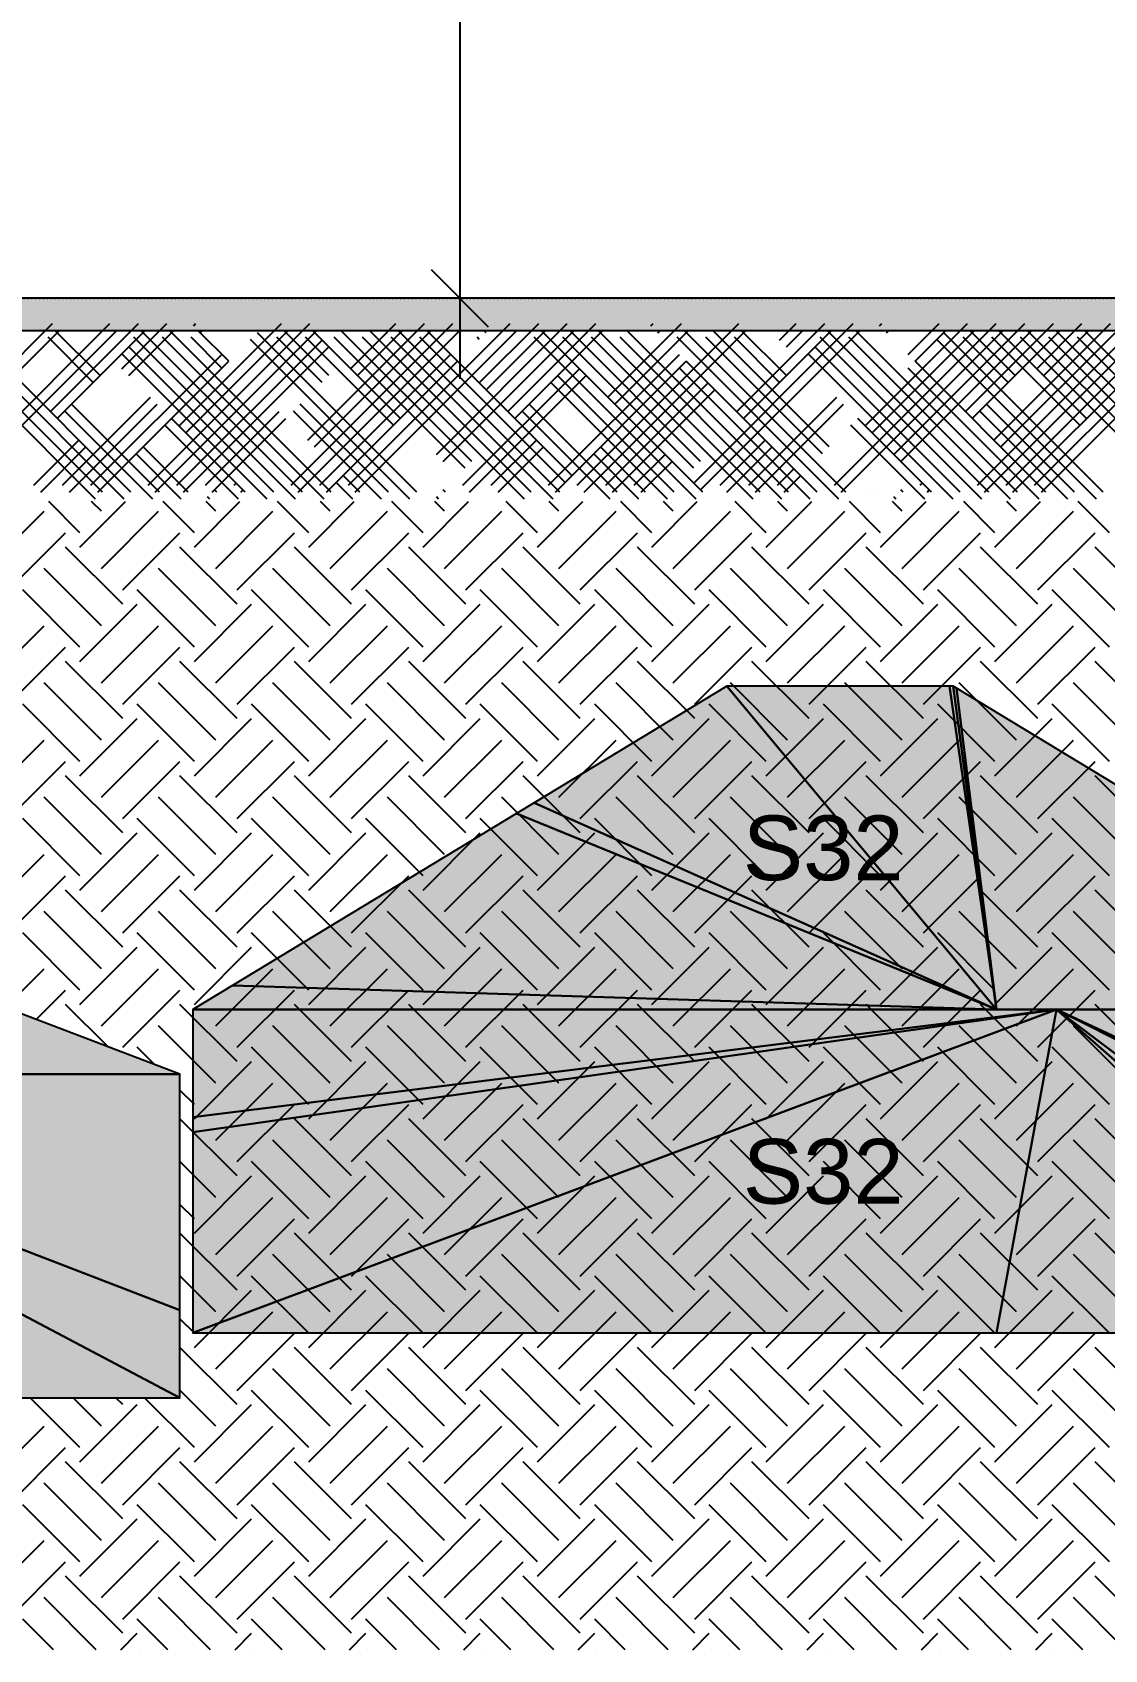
# Model space of a CAD drawing. Extents: x 37185 to 43130, y -8131 to -3926.
# Drawn here: x 38873.4 to 38983.9, y -7779.8 to -7613.1 of the extents above; entities that cross this region are included whole.
import ezdxf

# ---------------------------------------------------------------- set-up
doc = ezdxf.new("R2010")
doc.units = 0
doc.header["$MEASUREMENT"] = 0
doc.linetypes.add('ESTILO_TQS_0002', pattern=[0.4, 0.1, -0.3])
for name, color, linetype in [('36', 253, 'CONTINUOUS'), ('47', 15, 'CONTINUOUS'), ('52', 3, 'CONTINUOUS'), ('67', 7, 'CONTINUOUS'), ('74', 2, 'CONTINUOUS'), ('75', 9, 'CONTINUOUS'), ('96', 252, 'CONTINUOUS')]:
    doc.layers.add(name, color=color, linetype=linetype)
doc.styles.add('TQS_ARIAL', font='arial.ttf')

msp = doc.modelspace()

# ---------------------------------------------------------------- linework, layer by layer
at = {"layer": '36', "linetype": 'Continuous'}
for p, q in [((38858.87, -7659.8), (38875.54, -7643.13)), ((38859.58, -7660.5), (38876.24, -7643.84)), ((38879.96, -7661.21), (38863.29, -7644.54)), ((38880.66, -7660.5), (38864, -7643.84)), ((38867.94, -7656.62), (38881.43, -7643.13)), ((38868.65, -7657.33), (38882.14, -7643.84)), ((38879.73, -7649.19), (38875.08, -7644.54)), ((38875.31, -7652.2), (38884.38, -7643.13)), ((38880.43, -7648.49), (38875.78, -7643.84)), ((38876.01, -7652.91), (38885.08, -7643.84)), ((38882.67, -7647.78), (38887.32, -7643.13)), ((38883.38, -7648.49), (38888.03, -7643.84)), ((38900.58, -7661.21), (38883.91, -7644.54)), ((38901.29, -7660.5), (38884.62, -7643.84)), ((38885.39, -7659.8), (38902.05, -7643.13)), ((38886.09, -7660.5), (38902.76, -7643.84)), ((38903.53, -7661.21), (38886.86, -7644.54)), ((38904.23, -7660.5), (38887.57, -7643.84)), ((38888.56, -7653.67), (38899.11, -7643.13)), ((38889.27, -7654.38), (38899.81, -7643.84)), ((38892.98, -7647.72), (38889.81, -7644.54)), ((38890.04, -7643.36), (38890.27, -7643.13)), ((38893.69, -7647.01), (38890.51, -7643.84)), ((38890.74, -7644.07), (38890.97, -7643.84)), ((38913.07, -7660.5), (38896.64, -7644.07)), ((38903.3, -7649.19), (38898.65, -7644.54)), ((38904, -7648.49), (38899.35, -7643.84)), ((38900.12, -7659.8), (38916.78, -7643.13)), ((38900.83, -7660.5), (38917.49, -7643.84)), ((38910.66, -7653.61), (38901.59, -7644.54)), ((38901.82, -7655.15), (38913.84, -7643.13)), ((38911.37, -7652.91), (38902.3, -7643.84)), ((38902.53, -7655.85), (38914.55, -7643.84)), ((38918.03, -7658.03), (38904.54, -7644.54)), ((38918.73, -7657.33), (38905.25, -7643.84)), ((38906.01, -7659.8), (38922.68, -7643.13)), ((38906.24, -7647.78), (38910.89, -7643.13)), ((38906.72, -7660.5), (38923.38, -7643.84)), ((38906.95, -7648.49), (38911.6, -7643.84)), ((38924.15, -7661.21), (38907.48, -7644.54)), ((38924.86, -7660.5), (38908.19, -7643.84)), ((38927.1, -7661.21), (38910.43, -7644.54)), ((38927.8, -7660.5), (38911.14, -7643.84)), ((38928.34, -7659.51), (38913.38, -7644.54)), ((38929.05, -7658.8), (38914.08, -7643.84)), ((38915.08, -7656.62), (38928.57, -7643.13)), ((38915.79, -7657.33), (38929.28, -7643.84)), ((38919.5, -7644.78), (38919.27, -7644.54)), ((38919.5, -7649.25), (38925.62, -7643.13)), ((38920.21, -7644.07), (38919.98, -7643.84)), ((38920.21, -7649.96), (38926.33, -7643.84)), ((38922.45, -7652.2), (38931.52, -7643.13)), ((38923.15, -7652.91), (38932.22, -7643.84)), ((38941.83, -7661.21), (38925.16, -7644.54)), ((38942.53, -7660.5), (38925.87, -7643.84)), ((38941.6, -7658.03), (38928.11, -7644.54)), ((38942.3, -7657.33), (38928.82, -7643.84)), ((38929.58, -7659.8), (38946.25, -7643.13)), ((38930.29, -7660.5), (38946.95, -7643.84)), ((38947.72, -7661.21), (38931.05, -7644.54)), ((38948.43, -7660.5), (38931.76, -7643.84)), ((38932.76, -7650.73), (38940.35, -7643.13)), ((38933.47, -7651.43), (38941.06, -7643.84)), ((38950.67, -7661.21), (38934, -7644.54)), ((38951.37, -7660.5), (38934.71, -7643.84)), ((38937.18, -7643.36), (38937.41, -7643.13)), ((38937.88, -7644.07), (38938.12, -7643.84)), ((38956.56, -7661.21), (38939.89, -7644.54)), ((38957.27, -7660.5), (38940.6, -7643.84)), ((38941.6, -7659.57), (38958.03, -7643.13)), ((38942.3, -7660.27), (38958.74, -7643.84)), ((38954.86, -7656.56), (38942.84, -7644.54)), ((38955.56, -7655.85), (38943.55, -7643.84)), ((38950.44, -7649.19), (38945.79, -7644.54)), ((38946.02, -7652.2), (38955.09, -7643.13)), ((38951.14, -7648.49), (38946.49, -7643.84)), ((38946.72, -7652.91), (38955.79, -7643.84)), ((38950.44, -7644.83), (38952.14, -7643.13)), ((38951.14, -7645.54), (38952.85, -7643.84)), ((38971.29, -7661.21), (38954.62, -7644.54)), ((38972, -7660.5), (38955.33, -7643.84)), ((38956.1, -7659.8), (38972.76, -7643.13)), ((38956.8, -7660.5), (38973.47, -7643.84)), ((38974.24, -7661.21), (38957.57, -7644.54)), ((38974.94, -7660.5), (38958.28, -7643.84)), ((38959.27, -7653.67), (38969.82, -7643.13)), ((38959.98, -7654.38), (38970.52, -7643.84)), ((38960.75, -7643.36), (38960.98, -7643.13)), ((38961.45, -7644.07), (38961.69, -7643.84)), ((38962.22, -7656.62), (38975.71, -7643.13)), ((38962.93, -7657.33), (38976.42, -7643.84)), ((38963.69, -7646.31), (38966.87, -7643.13)), ((38964.4, -7647.01), (38967.58, -7643.84)), ((38983.78, -7660.5), (38967.35, -7644.07)), ((38974.01, -7649.19), (38969.36, -7644.54)), ((38969.59, -7652.2), (38978.66, -7643.13)), ((38974.71, -7648.49), (38970.06, -7643.84)), ((38970.29, -7652.91), (38979.36, -7643.84)), ((38970.83, -7659.8), (38987.49, -7643.13)), ((38971.54, -7660.5), (38988.2, -7643.84)), ((38981.37, -7653.61), (38972.3, -7644.54)), ((38972.53, -7655.15), (38984.55, -7643.13)), ((38982.08, -7652.91), (38973.01, -7643.84)), ((38973.24, -7655.85), (38985.26, -7643.84)), ((38988.74, -7658.03), (38975.25, -7644.54)), ((38989.44, -7657.33), (38975.96, -7643.84)), ((38976.72, -7659.8), (38993.39, -7643.13)), ((38976.95, -7647.78), (38981.6, -7643.13)), ((38977.43, -7660.5), (38994.09, -7643.84)), ((38977.66, -7648.49), (38982.31, -7643.84)), ((38994.86, -7661.21), (38978.19, -7644.54)), ((38995.57, -7660.5), (38978.9, -7643.84)), ((38997.81, -7661.21), (38981.14, -7644.54)), ((38998.51, -7660.5), (38981.85, -7643.84)), ((38879.49, -7659.8), (38892.98, -7646.31)), ((38897.63, -7661.21), (38882.67, -7646.25)), ((38898.34, -7660.5), (38883.38, -7645.54)), ((38888.33, -7659.8), (38903.3, -7644.83)), ((38889.04, -7660.5), (38904, -7645.54)), ((38912.36, -7661.21), (38895.93, -7644.78)), ((38903.06, -7659.8), (38916.55, -7646.31)), ((38926.63, -7659.8), (38940.12, -7646.31)), ((38968.34, -7661.21), (38953.38, -7646.25)), ((38969.05, -7660.5), (38954.09, -7645.54)), ((38983.08, -7661.21), (38966.64, -7644.78)), ((38973.78, -7659.8), (38987.26, -7646.31)), ((38882.9, -7661.21), (38869.41, -7647.72)), ((38883.61, -7660.5), (38870.12, -7647.01)), ((38880.2, -7660.5), (38893.69, -7647.01)), ((38903.77, -7660.5), (38917.26, -7647.01)), ((38917.8, -7659.8), (38929.81, -7647.78)), ((38927.34, -7660.5), (38940.83, -7647.01)), ((38953.61, -7661.21), (38940.12, -7647.72)), ((38954.32, -7660.5), (38940.83, -7647.01)), ((38977.18, -7661.21), (38963.69, -7647.72)), ((38977.89, -7660.5), (38964.4, -7647.01)), ((38974.48, -7660.5), (38987.97, -7647.01)), ((38918.5, -7660.5), (38930.52, -7648.49)), ((38938.88, -7661.21), (38926.87, -7649.19)), ((38939.59, -7660.5), (38927.57, -7648.49)), ((38932.53, -7659.8), (38943.07, -7649.25)), ((38876.55, -7659.8), (38885.62, -7650.73)), ((38933.23, -7660.5), (38943.78, -7649.96)), ((38947.26, -7659.8), (38956.33, -7650.73)), ((38885.85, -7661.21), (38876.78, -7652.14)), ((38877.26, -7660.5), (38886.32, -7651.43)), ((38886.56, -7660.5), (38877.49, -7651.43)), ((38895.39, -7660.5), (38887.8, -7652.91)), ((38891.28, -7659.8), (38898.88, -7652.2)), ((38891.99, -7660.5), (38899.58, -7652.91)), ((38909.42, -7661.21), (38900.35, -7652.14)), ((38910.13, -7660.5), (38901.06, -7651.43)), ((38932.99, -7661.21), (38923.92, -7652.14)), ((38933.7, -7660.5), (38924.63, -7651.43)), ((38947.97, -7660.5), (38957.04, -7651.43)), ((38966.1, -7660.5), (38958.51, -7652.91)), ((38980.13, -7661.21), (38971.06, -7652.14)), ((38980.84, -7660.5), (38971.77, -7651.43)), ((38894.69, -7661.21), (38887.09, -7653.61)), ((38965.4, -7661.21), (38957.8, -7653.61)), ((38873.6, -7659.8), (38878.25, -7655.15)), ((38874.31, -7660.5), (38878.96, -7655.85)), ((38889.5, -7660.5), (38884.85, -7655.85)), ((38920.74, -7659.8), (38925.39, -7655.15)), ((38921.45, -7660.5), (38926.1, -7655.85)), ((38936.64, -7660.5), (38931.99, -7655.85)), ((38944.31, -7659.8), (38948.96, -7655.15)), ((38945.02, -7660.5), (38949.67, -7655.85)), ((38888.79, -7661.21), (38884.14, -7656.56)), ((38935.94, -7661.21), (38931.29, -7656.56)), ((38935.47, -7659.8), (38938.65, -7656.62)), ((38936.18, -7660.5), (38939.36, -7657.33)), ((38894.23, -7659.8), (38894.46, -7659.57)), ((38906.47, -7661.21), (38904.77, -7659.51)), ((38907.18, -7660.5), (38905.48, -7658.8)), ((38950.21, -7659.8), (38951.91, -7658.09)), ((38950.91, -7660.5), (38952.62, -7658.8)), ((38964.94, -7659.8), (38965.17, -7659.57)), ((38874.77, -7660.5), (38874.77, -7660.5)), ((38874.77, -7660.5), (38874.77, -7660.5)), ((38877.72, -7660.5), (38877.72, -7660.5)), ((38877.72, -7660.5), (38877.72, -7660.5)), ((38883.15, -7660.5), (38883.15, -7660.5)), ((38883.15, -7660.5), (38883.15, -7660.5)), ((38891.74, -7661.21), (38891.51, -7660.98)), ((38892.45, -7660.5), (38892.22, -7660.27)), ((38894.93, -7660.5), (38895.16, -7660.27)), ((38897.88, -7660.5), (38897.88, -7660.5)), ((38897.88, -7660.5), (38897.88, -7660.5)), ((38909.66, -7660.5), (38909.66, -7660.5)), ((38909.66, -7660.5), (38909.66, -7660.5)), ((38912.61, -7660.5), (38912.61, -7660.5)), ((38912.61, -7660.5), (38912.61, -7660.5)), ((38915.31, -7661.21), (38915.08, -7660.98)), ((38915.56, -7660.5), (38915.56, -7660.5)), ((38915.56, -7660.5), (38915.56, -7660.5)), ((38916.02, -7660.5), (38915.79, -7660.27)), ((38918.96, -7660.5), (38918.96, -7660.5)), ((38918.96, -7660.5), (38918.96, -7660.5)), ((38921.91, -7660.5), (38921.91, -7660.5)), ((38921.91, -7660.5), (38921.91, -7660.5)), ((38924.4, -7660.5), (38924.4, -7660.5)), ((38924.4, -7660.5), (38924.4, -7660.5)), ((38930.75, -7660.5), (38930.75, -7660.5)), ((38930.75, -7660.5), (38930.75, -7660.5)), ((38939.13, -7660.5), (38939.13, -7660.5)), ((38939.13, -7660.5), (38939.13, -7660.5)), ((38942.07, -7660.5), (38942.07, -7660.5)), ((38942.07, -7660.5), (38942.07, -7660.5)), ((38945.48, -7660.5), (38945.48, -7660.5)), ((38945.48, -7660.5), (38945.48, -7660.5)), ((38953.86, -7660.5), (38953.86, -7660.5)), ((38953.86, -7660.5), (38953.86, -7660.5)), ((38959.75, -7660.5), (38959.75, -7660.5)), ((38959.75, -7660.5), (38959.75, -7660.5)), ((38960.21, -7660.5), (38960.21, -7660.5)), ((38960.21, -7660.5), (38960.21, -7660.5)), ((38962.45, -7661.21), (38962.22, -7660.98)), ((38962.7, -7660.5), (38962.7, -7660.5)), ((38962.7, -7660.5), (38962.7, -7660.5)), ((38963.16, -7660.5), (38962.93, -7660.27)), ((38965.64, -7660.5), (38965.87, -7660.27)), ((38968.59, -7660.5), (38968.59, -7660.5)), ((38968.59, -7660.5), (38968.59, -7660.5)), ((38980.38, -7660.5), (38980.38, -7660.5)), ((38980.38, -7660.5), (38980.38, -7660.5)), ((38983.32, -7660.5), (38983.32, -7660.5)), ((38983.32, -7660.5), (38983.32, -7660.5))]:
    msp.add_line(p, q, dxfattribs=at)
at = {"layer": '47', "linetype": 'Continuous'}
for p, q in [((38868.78, -7668.37), (38874.67, -7662.48)), ((38878.35, -7664.69), (38875.14, -7661.48)), ((38878.35, -7666.17), (38883.03, -7661.48)), ((38880.56, -7662.48), (38879.56, -7661.48)), ((38880.56, -7668.37), (38886.46, -7662.48)), ((38890.14, -7664.69), (38886.93, -7661.48)), ((38890.14, -7666.17), (38894.82, -7661.48)), ((38892.35, -7662.48), (38891.35, -7661.48)), ((38892.35, -7668.37), (38898.24, -7662.48)), ((38901.92, -7664.69), (38898.71, -7661.48)), ((38901.92, -7666.17), (38906.6, -7661.48)), ((38904.13, -7662.48), (38903.13, -7661.48)), ((38904.13, -7668.37), (38910.03, -7662.48)), ((38913.71, -7664.69), (38910.5, -7661.48)), ((38913.71, -7666.17), (38918.39, -7661.48)), ((38915.92, -7662.48), (38914.92, -7661.48)), ((38915.92, -7668.37), (38921.81, -7662.48)), ((38925.49, -7664.69), (38922.28, -7661.48)), ((38925.49, -7666.17), (38930.18, -7661.48)), ((38927.7, -7662.48), (38926.7, -7661.48)), ((38927.7, -7668.37), (38933.6, -7662.48)), ((38937.28, -7664.69), (38934.07, -7661.48)), ((38937.28, -7666.17), (38941.96, -7661.48)), ((38939.49, -7662.48), (38938.49, -7661.48)), ((38939.49, -7668.37), (38945.38, -7662.48)), ((38949.06, -7664.69), (38945.85, -7661.48)), ((38949.06, -7666.17), (38953.75, -7661.48)), ((38951.27, -7662.48), (38950.27, -7661.48)), ((38951.27, -7668.37), (38957.17, -7662.48)), ((38960.85, -7664.69), (38957.64, -7661.48)), ((38960.85, -7666.17), (38965.53, -7661.48)), ((38963.06, -7662.48), (38962.06, -7661.48)), ((38963.06, -7668.37), (38968.95, -7662.48)), ((38972.63, -7664.69), (38969.42, -7661.48)), ((38972.63, -7666.17), (38977.32, -7661.48)), ((38974.84, -7662.48), (38973.84, -7661.48)), ((38974.84, -7668.37), (38980.74, -7662.48)), ((38984.42, -7664.69), (38981.21, -7661.48)), ((38870.99, -7670.58), (38876.88, -7664.69)), ((38882.77, -7670.58), (38888.66, -7664.69)), ((38894.56, -7670.58), (38900.45, -7664.69)), ((38906.34, -7670.58), (38912.23, -7664.69)), ((38918.13, -7670.58), (38924.02, -7664.69)), ((38929.91, -7670.58), (38935.81, -7664.69)), ((38941.7, -7670.58), (38947.59, -7664.69)), ((38953.48, -7670.58), (38959.38, -7664.69)), ((38965.27, -7670.58), (38971.16, -7664.69)), ((38977.05, -7670.58), (38982.95, -7664.69)), ((38882.77, -7672.06), (38876.88, -7666.17)), ((38894.56, -7672.06), (38888.66, -7666.17)), ((38906.34, -7672.06), (38900.45, -7666.17)), ((38918.13, -7672.06), (38912.23, -7666.17)), ((38929.91, -7672.06), (38924.02, -7666.17)), ((38941.7, -7672.06), (38935.81, -7666.17)), ((38953.48, -7672.06), (38947.59, -7666.17)), ((38965.27, -7672.06), (38959.38, -7666.17)), ((38977.05, -7672.06), (38971.16, -7666.17)), ((38988.84, -7672.06), (38982.95, -7666.17)), ((38880.56, -7674.27), (38874.67, -7668.37)), ((38892.35, -7674.27), (38886.46, -7668.37)), ((38904.13, -7674.27), (38898.24, -7668.37)), ((38915.92, -7674.27), (38910.03, -7668.37)), ((38927.7, -7674.27), (38921.81, -7668.37)), ((38939.49, -7674.27), (38933.6, -7668.37)), ((38951.27, -7674.27), (38945.38, -7668.37)), ((38963.06, -7674.27), (38957.17, -7668.37)), ((38974.84, -7674.27), (38968.95, -7668.37)), ((38986.63, -7674.27), (38980.74, -7668.37)), ((38878.35, -7676.48), (38872.46, -7670.58)), ((38890.14, -7676.48), (38884.25, -7670.58)), ((38901.92, -7676.48), (38896.03, -7670.58)), ((38913.71, -7676.48), (38907.82, -7670.58)), ((38925.49, -7676.48), (38919.6, -7670.58)), ((38937.28, -7676.48), (38931.39, -7670.58)), ((38949.06, -7676.48), (38943.17, -7670.58)), ((38960.85, -7676.48), (38954.96, -7670.58)), ((38972.63, -7676.48), (38966.74, -7670.58)), ((38984.42, -7676.48), (38978.53, -7670.58)), ((38878.35, -7677.95), (38884.25, -7672.06)), ((38890.14, -7677.95), (38896.03, -7672.06)), ((38901.92, -7677.95), (38907.82, -7672.06)), ((38913.71, -7677.95), (38919.6, -7672.06)), ((38925.49, -7677.95), (38931.39, -7672.06)), ((38937.28, -7677.95), (38943.17, -7672.06)), ((38949.06, -7677.95), (38954.96, -7672.06)), ((38960.85, -7677.95), (38966.74, -7672.06)), ((38972.63, -7677.95), (38978.53, -7672.06)), ((38868.78, -7680.16), (38874.67, -7674.27)), ((38880.56, -7680.16), (38886.46, -7674.27)), ((38892.35, -7680.16), (38898.24, -7674.27)), ((38904.13, -7680.16), (38910.03, -7674.27)), ((38915.92, -7680.16), (38921.81, -7674.27)), ((38927.7, -7680.16), (38933.6, -7674.27)), ((38939.49, -7680.16), (38945.38, -7674.27)), ((38951.27, -7680.16), (38957.17, -7674.27)), ((38963.06, -7680.16), (38968.95, -7674.27)), ((38974.84, -7680.16), (38980.74, -7674.27)), ((38870.99, -7682.37), (38876.88, -7676.48)), ((38882.77, -7683.84), (38876.88, -7677.95)), ((38882.77, -7682.37), (38888.66, -7676.48)), ((38894.56, -7683.84), (38888.66, -7677.95)), ((38894.56, -7682.37), (38900.45, -7676.48)), ((38906.34, -7683.84), (38900.45, -7677.95)), ((38906.34, -7682.37), (38912.23, -7676.48)), ((38918.13, -7683.84), (38912.23, -7677.95)), ((38918.13, -7682.37), (38924.02, -7676.48)), ((38929.91, -7683.84), (38924.02, -7677.95)), ((38929.91, -7682.37), (38935.81, -7676.48)), ((38941.7, -7683.84), (38935.81, -7677.95)), ((38941.7, -7682.37), (38947.59, -7676.48)), ((38953.48, -7683.84), (38947.59, -7677.95)), ((38953.48, -7682.37), (38959.38, -7676.48)), ((38965.27, -7683.84), (38959.38, -7677.95)), ((38965.27, -7682.37), (38971.16, -7676.48)), ((38977.05, -7683.84), (38971.16, -7677.95)), ((38977.05, -7682.37), (38982.95, -7676.48)), ((38988.84, -7683.84), (38982.95, -7677.95)), ((38880.56, -7686.05), (38874.67, -7680.16)), ((38892.35, -7686.05), (38886.46, -7680.16)), ((38904.13, -7686.05), (38898.24, -7680.16)), ((38915.92, -7686.05), (38910.03, -7680.16)), ((38927.7, -7686.05), (38921.81, -7680.16)), ((38939.49, -7686.05), (38933.6, -7680.16)), ((38951.27, -7686.05), (38945.38, -7680.16)), ((38963.06, -7686.05), (38957.17, -7680.16)), ((38974.84, -7686.05), (38968.95, -7680.16)), ((38986.63, -7686.05), (38980.74, -7680.16)), ((38878.35, -7688.26), (38872.46, -7682.37)), ((38890.14, -7688.26), (38884.25, -7682.37)), ((38901.92, -7688.26), (38896.03, -7682.37)), ((38913.71, -7688.26), (38907.82, -7682.37)), ((38925.49, -7688.26), (38919.6, -7682.37)), ((38937.28, -7688.26), (38931.39, -7682.37)), ((38949.06, -7688.26), (38943.17, -7682.37)), ((38960.85, -7688.26), (38954.96, -7682.37)), ((38972.63, -7688.26), (38966.74, -7682.37)), ((38984.42, -7688.26), (38978.53, -7682.37)), ((38878.35, -7689.74), (38884.25, -7683.84)), ((38890.14, -7689.74), (38896.03, -7683.84)), ((38901.92, -7689.74), (38907.82, -7683.84)), ((38913.71, -7689.74), (38919.6, -7683.84)), ((38925.49, -7689.74), (38931.39, -7683.84)), ((38937.28, -7689.74), (38943.17, -7683.84)), ((38949.06, -7689.74), (38954.96, -7683.84)), ((38960.85, -7689.74), (38966.74, -7683.84)), ((38972.63, -7689.74), (38978.53, -7683.84)), ((38868.78, -7691.94), (38874.67, -7686.05)), ((38880.56, -7691.94), (38886.46, -7686.05)), ((38892.35, -7691.94), (38898.24, -7686.05)), ((38904.13, -7691.94), (38910.03, -7686.05)), ((38915.92, -7691.94), (38921.81, -7686.05)), ((38927.7, -7691.94), (38933.6, -7686.05)), ((38939.49, -7691.94), (38945.38, -7686.05)), ((38951.27, -7691.94), (38957.17, -7686.05)), ((38963.06, -7691.94), (38968.95, -7686.05)), ((38974.84, -7691.94), (38980.74, -7686.05)), ((38870.99, -7694.15), (38876.88, -7688.26)), ((38882.77, -7694.15), (38888.66, -7688.26)), ((38894.56, -7694.15), (38900.45, -7688.26)), ((38906.34, -7694.15), (38912.23, -7688.26)), ((38918.13, -7694.15), (38924.02, -7688.26)), ((38929.91, -7694.15), (38935.81, -7688.26)), ((38941.7, -7694.15), (38947.59, -7688.26)), ((38953.48, -7694.15), (38959.38, -7688.26)), ((38965.27, -7694.15), (38971.16, -7688.26)), ((38977.05, -7694.15), (38982.95, -7688.26)), ((38882.77, -7695.63), (38876.88, -7689.74)), ((38894.56, -7695.63), (38888.66, -7689.74)), ((38906.34, -7695.63), (38900.45, -7689.74)), ((38918.13, -7695.63), (38912.23, -7689.74)), ((38929.91, -7695.63), (38924.02, -7689.74)), ((38941.7, -7695.63), (38935.81, -7689.74)), ((38953.48, -7695.63), (38947.59, -7689.74)), ((38965.27, -7695.63), (38959.38, -7689.74)), ((38977.05, -7695.63), (38971.16, -7689.74)), ((38988.84, -7695.63), (38982.95, -7689.74)), ((38880.56, -7697.84), (38874.67, -7691.94)), ((38892.35, -7697.84), (38886.46, -7691.94)), ((38904.13, -7697.84), (38898.24, -7691.94)), ((38915.92, -7697.84), (38910.03, -7691.94)), ((38927.7, -7697.84), (38921.81, -7691.94)), ((38939.49, -7697.84), (38933.6, -7691.94)), ((38951.27, -7697.84), (38945.38, -7691.94)), ((38963.06, -7697.84), (38957.17, -7691.94)), ((38974.84, -7697.84), (38968.95, -7691.94)), ((38986.63, -7697.84), (38980.74, -7691.94)), ((38878.35, -7700.05), (38872.46, -7694.15)), ((38890.14, -7700.05), (38884.25, -7694.15)), ((38901.92, -7700.05), (38896.03, -7694.15)), ((38913.71, -7700.05), (38907.82, -7694.15)), ((38925.49, -7700.05), (38919.6, -7694.15)), ((38937.28, -7700.05), (38931.39, -7694.15)), ((38949.06, -7700.05), (38943.17, -7694.15)), ((38960.85, -7700.05), (38954.96, -7694.15)), ((38972.63, -7700.05), (38966.74, -7694.15)), ((38984.42, -7700.05), (38978.53, -7694.15)), ((38878.35, -7701.52), (38884.25, -7695.63)), ((38890.14, -7701.52), (38896.03, -7695.63)), ((38901.92, -7701.52), (38907.82, -7695.63)), ((38913.71, -7701.52), (38919.6, -7695.63)), ((38925.49, -7701.52), (38931.39, -7695.63)), ((38937.28, -7701.52), (38943.17, -7695.63)), ((38949.06, -7701.52), (38954.96, -7695.63)), ((38960.85, -7701.52), (38966.74, -7695.63)), ((38972.63, -7701.52), (38978.53, -7695.63)), ((38868.78, -7703.73), (38874.67, -7697.84)), ((38880.56, -7703.73), (38886.46, -7697.84)), ((38892.35, -7703.73), (38898.24, -7697.84)), ((38904.13, -7703.73), (38910.03, -7697.84)), ((38915.92, -7703.73), (38921.81, -7697.84)), ((38927.7, -7703.73), (38933.6, -7697.84)), ((38939.49, -7703.73), (38945.38, -7697.84)), ((38951.27, -7703.73), (38957.17, -7697.84)), ((38963.06, -7703.73), (38968.95, -7697.84)), ((38974.84, -7703.73), (38980.74, -7697.84)), ((38870.99, -7705.94), (38876.88, -7700.05)), ((38882.77, -7705.94), (38888.66, -7700.05)), ((38894.56, -7705.94), (38900.45, -7700.05)), ((38906.34, -7705.94), (38912.23, -7700.05)), ((38918.13, -7705.94), (38924.02, -7700.05)), ((38929.91, -7705.94), (38935.81, -7700.05)), ((38941.7, -7705.94), (38947.59, -7700.05)), ((38953.48, -7705.94), (38959.38, -7700.05)), ((38965.27, -7705.94), (38971.16, -7700.05)), ((38977.05, -7705.94), (38982.95, -7700.05)), ((38882.77, -7707.41), (38876.88, -7701.52)), ((38894.56, -7707.41), (38888.66, -7701.52)), ((38906.34, -7707.41), (38900.45, -7701.52)), ((38918.13, -7707.41), (38912.23, -7701.52)), ((38929.91, -7707.41), (38924.02, -7701.52)), ((38941.7, -7707.41), (38935.81, -7701.52)), ((38953.48, -7707.41), (38947.59, -7701.52)), ((38965.27, -7707.41), (38959.38, -7701.52)), ((38977.05, -7707.41), (38971.16, -7701.52)), ((38988.84, -7707.41), (38982.95, -7701.52)), ((38880.56, -7709.62), (38874.67, -7703.73)), ((38892.35, -7709.62), (38886.46, -7703.73)), ((38904.13, -7709.62), (38898.24, -7703.73)), ((38915.92, -7709.62), (38910.03, -7703.73)), ((38927.7, -7709.62), (38921.81, -7703.73)), ((38939.49, -7709.62), (38933.6, -7703.73)), ((38951.27, -7709.62), (38945.38, -7703.73)), ((38963.06, -7709.62), (38957.17, -7703.73)), ((38974.84, -7709.62), (38968.95, -7703.73)), ((38986.63, -7709.62), (38980.74, -7703.73)), ((38878.35, -7711.83), (38872.46, -7705.94)), ((38890.14, -7711.83), (38884.25, -7705.94)), ((38901.92, -7711.83), (38896.03, -7705.94)), ((38913.71, -7711.83), (38907.82, -7705.94)), ((38925.49, -7711.83), (38919.6, -7705.94)), ((38937.28, -7711.83), (38931.39, -7705.94)), ((38949.06, -7711.83), (38943.17, -7705.94)), ((38960.85, -7711.83), (38954.96, -7705.94)), ((38972.63, -7711.83), (38966.74, -7705.94)), ((38984.42, -7711.83), (38978.53, -7705.94)), ((38878.35, -7713.31), (38884.25, -7707.41)), ((38890.14, -7713.31), (38896.03, -7707.41)), ((38901.92, -7713.31), (38907.82, -7707.41)), ((38913.71, -7713.31), (38919.6, -7707.41)), ((38925.49, -7713.31), (38931.39, -7707.41)), ((38937.28, -7713.31), (38943.17, -7707.41)), ((38949.06, -7713.31), (38954.96, -7707.41)), ((38960.85, -7713.31), (38966.74, -7707.41)), ((38972.63, -7713.31), (38978.53, -7707.41)), ((38870.65, -7713.64), (38874.67, -7709.62)), ((38880.56, -7715.52), (38886.46, -7709.62)), ((38892.35, -7715.52), (38898.24, -7709.62)), ((38904.13, -7715.52), (38910.03, -7709.62)), ((38915.92, -7715.52), (38921.81, -7709.62)), ((38927.7, -7715.52), (38933.6, -7709.62)), ((38939.49, -7715.52), (38945.38, -7709.62)), ((38951.27, -7715.52), (38957.17, -7709.62)), ((38963.06, -7715.52), (38968.95, -7709.62)), ((38974.84, -7715.52), (38980.74, -7709.62)), ((38873.85, -7714.86), (38876.88, -7711.83)), ((38882.77, -7717.72), (38888.66, -7711.83)), ((38894.56, -7717.72), (38900.45, -7711.83)), ((38906.34, -7717.72), (38912.23, -7711.83)), ((38918.13, -7717.72), (38924.02, -7711.83)), ((38929.91, -7717.72), (38935.81, -7711.83)), ((38941.7, -7717.72), (38947.59, -7711.83)), ((38953.48, -7717.72), (38959.38, -7711.83)), ((38965.27, -7717.72), (38971.16, -7711.83)), ((38977.05, -7717.72), (38982.95, -7711.83)), ((38881.26, -7717.69), (38876.88, -7713.31)), ((38894.56, -7719.2), (38888.66, -7713.31)), ((38906.34, -7719.2), (38900.45, -7713.31)), ((38918.13, -7719.2), (38912.23, -7713.31)), ((38929.91, -7719.2), (38924.02, -7713.31)), ((38941.7, -7719.2), (38935.81, -7713.31)), ((38953.48, -7719.2), (38947.59, -7713.31)), ((38965.27, -7719.2), (38959.38, -7713.31)), ((38977.05, -7719.2), (38971.16, -7713.31)), ((38988.84, -7719.2), (38982.95, -7713.31)), ((38874.12, -7714.97), (38874.12, -7714.97)), ((38875.98, -7715.68), (38875.98, -7715.68)), ((38892.35, -7721.41), (38886.46, -7715.52)), ((38904.13, -7721.41), (38898.24, -7715.52)), ((38915.92, -7721.41), (38910.03, -7715.52)), ((38927.7, -7721.41), (38921.81, -7715.52)), ((38939.49, -7721.41), (38933.6, -7715.52)), ((38951.27, -7721.41), (38945.38, -7715.52)), ((38963.06, -7721.41), (38957.17, -7715.52)), ((38974.84, -7721.41), (38968.95, -7715.52)), ((38986.63, -7721.41), (38980.74, -7715.52)), ((38879.18, -7716.9), (38879.18, -7716.9)), ((38886.02, -7719.5), (38884.25, -7717.72)), ((38901.92, -7723.62), (38896.03, -7717.72)), ((38913.71, -7723.62), (38907.82, -7717.72)), ((38925.49, -7723.62), (38919.6, -7717.72)), ((38937.28, -7723.62), (38931.39, -7717.72)), ((38949.06, -7723.62), (38943.17, -7717.72)), ((38960.85, -7723.62), (38954.96, -7717.72)), ((38972.63, -7723.62), (38966.74, -7717.72)), ((38984.42, -7723.62), (38978.53, -7717.72)), ((38882.38, -7718.12), (38882.38, -7718.12)), ((38884.52, -7718.93), (38884.52, -7718.93)), ((38890.14, -7725.09), (38896.03, -7719.2)), ((38901.92, -7725.09), (38907.82, -7719.2)), ((38913.71, -7725.09), (38919.6, -7719.2)), ((38925.49, -7725.09), (38931.39, -7719.2)), ((38937.28, -7725.09), (38943.17, -7719.2)), ((38949.06, -7725.09), (38954.96, -7719.2)), ((38960.85, -7725.09), (38966.74, -7719.2)), ((38972.63, -7725.09), (38978.53, -7719.2)), ((38887.72, -7720.15), (38887.72, -7720.15)), ((38890.14, -7723.62), (38888.65, -7722.13)), ((38892.35, -7727.3), (38898.24, -7721.41)), ((38904.13, -7727.3), (38910.03, -7721.41)), ((38915.92, -7727.3), (38921.81, -7721.41)), ((38927.7, -7727.3), (38933.6, -7721.41)), ((38939.49, -7727.3), (38945.38, -7721.41)), ((38951.27, -7727.3), (38957.17, -7721.41)), ((38963.06, -7727.3), (38968.95, -7721.41)), ((38974.84, -7727.3), (38980.74, -7721.41)), ((38888.65, -7723.63), (38888.66, -7723.62)), ((38894.56, -7729.51), (38900.45, -7723.62)), ((38906.34, -7729.51), (38912.23, -7723.62)), ((38918.13, -7729.51), (38924.02, -7723.62)), ((38929.91, -7729.51), (38935.81, -7723.62)), ((38941.7, -7729.51), (38947.59, -7723.62)), ((38953.48, -7729.51), (38959.38, -7723.62)), ((38965.27, -7729.51), (38971.16, -7723.62)), ((38977.05, -7729.51), (38982.95, -7723.62)), ((38894.56, -7730.98), (38888.66, -7725.09)), ((38906.34, -7730.98), (38900.45, -7725.09)), ((38918.13, -7730.98), (38912.23, -7725.09)), ((38929.91, -7730.98), (38924.02, -7725.09)), ((38941.7, -7730.98), (38935.81, -7725.09)), ((38953.48, -7730.98), (38947.59, -7725.09)), ((38965.27, -7730.98), (38959.38, -7725.09)), ((38977.05, -7730.98), (38971.16, -7725.09)), ((38988.84, -7730.98), (38982.95, -7725.09)), ((38888.65, -7726.58), (38888.65, -7726.58)), ((38904.13, -7733.19), (38898.24, -7727.3)), ((38915.92, -7733.19), (38910.03, -7727.3)), ((38927.7, -7733.19), (38921.81, -7727.3)), ((38939.49, -7733.19), (38933.6, -7727.3)), ((38951.27, -7733.19), (38945.38, -7727.3)), ((38963.06, -7733.19), (38957.17, -7727.3)), ((38974.84, -7733.19), (38968.95, -7727.3)), ((38986.63, -7733.19), (38980.74, -7727.3)), ((38892.35, -7733.19), (38888.65, -7729.5)), ((38901.92, -7735.4), (38896.03, -7729.51)), ((38913.71, -7735.4), (38907.82, -7729.51)), ((38925.49, -7735.4), (38919.6, -7729.51)), ((38937.28, -7735.4), (38931.39, -7729.51)), ((38949.06, -7735.4), (38943.17, -7729.51)), ((38960.85, -7735.4), (38954.96, -7729.51)), ((38972.63, -7735.4), (38966.74, -7729.51)), ((38984.42, -7735.4), (38978.53, -7729.51)), ((38888.65, -7731), (38888.65, -7731)), ((38890.14, -7736.88), (38896.03, -7730.98)), ((38901.92, -7736.88), (38907.82, -7730.98)), ((38913.71, -7736.88), (38919.6, -7730.98)), ((38925.49, -7736.88), (38931.39, -7730.98)), ((38937.28, -7736.88), (38943.17, -7730.98)), ((38949.06, -7736.88), (38954.96, -7730.98)), ((38960.85, -7736.88), (38966.74, -7730.98)), ((38972.63, -7736.88), (38978.53, -7730.98)), ((38890.14, -7735.4), (38888.65, -7733.92)), ((38892.35, -7739.09), (38898.24, -7733.19)), ((38904.13, -7739.09), (38910.03, -7733.19)), ((38915.92, -7739.09), (38921.81, -7733.19)), ((38927.7, -7739.09), (38933.6, -7733.19)), ((38939.49, -7739.09), (38945.38, -7733.19)), ((38951.27, -7739.09), (38957.17, -7733.19)), ((38963.06, -7739.09), (38968.95, -7733.19)), ((38974.84, -7739.09), (38980.74, -7733.19)), ((38888.65, -7735.42), (38888.66, -7735.4)), ((38894.56, -7741.3), (38900.45, -7735.4)), ((38906.34, -7741.3), (38912.23, -7735.4)), ((38918.13, -7741.3), (38924.02, -7735.4)), ((38929.91, -7741.3), (38935.81, -7735.4)), ((38941.7, -7741.3), (38947.59, -7735.4)), ((38953.48, -7741.3), (38959.38, -7735.4)), ((38965.27, -7741.3), (38971.16, -7735.4)), ((38977.05, -7741.3), (38982.95, -7735.4)), ((38894.56, -7742.77), (38888.66, -7736.88)), ((38906.34, -7742.77), (38900.45, -7736.88)), ((38918.13, -7742.77), (38912.23, -7736.88)), ((38929.91, -7742.77), (38924.02, -7736.88)), ((38941.7, -7742.77), (38935.81, -7736.88)), ((38953.48, -7742.77), (38947.59, -7736.88)), ((38965.27, -7742.77), (38959.38, -7736.88)), ((38977.05, -7742.77), (38971.16, -7736.88)), ((38988.84, -7742.77), (38982.95, -7736.88)), ((38888.65, -7738.36), (38888.65, -7738.36)), ((38904.13, -7744.98), (38898.24, -7739.09)), ((38915.92, -7744.98), (38910.03, -7739.09)), ((38927.7, -7744.98), (38921.81, -7739.09)), ((38939.49, -7744.98), (38933.6, -7739.09)), ((38951.27, -7744.98), (38945.38, -7739.09)), ((38963.06, -7744.98), (38957.17, -7739.09)), ((38974.84, -7744.98), (38968.95, -7739.09)), ((38986.63, -7744.98), (38980.74, -7739.09)), ((38892.35, -7744.98), (38888.65, -7741.28)), ((38901.92, -7747.19), (38896.03, -7741.3)), ((38913.71, -7747.19), (38907.82, -7741.3)), ((38925.49, -7747.19), (38919.6, -7741.3)), ((38937.28, -7747.19), (38931.39, -7741.3)), ((38949.06, -7747.19), (38943.17, -7741.3)), ((38960.85, -7747.19), (38954.96, -7741.3)), ((38972.63, -7747.19), (38966.74, -7741.3)), ((38984.42, -7747.19), (38978.53, -7741.3)), ((38888.65, -7742.78), (38888.65, -7742.78)), ((38890.14, -7748.66), (38896.03, -7742.77)), ((38901.92, -7748.66), (38907.82, -7742.77)), ((38913.71, -7748.66), (38919.6, -7742.77)), ((38925.49, -7748.66), (38931.39, -7742.77)), ((38937.28, -7748.66), (38943.17, -7742.77)), ((38949.06, -7748.66), (38954.96, -7742.77)), ((38960.85, -7748.66), (38966.74, -7742.77)), ((38972.63, -7748.66), (38978.53, -7742.77)), ((38890.14, -7747.19), (38888.65, -7745.7)), ((38892.35, -7750.87), (38898.24, -7744.98)), ((38904.13, -7750.87), (38910.03, -7744.98)), ((38915.92, -7750.87), (38921.81, -7744.98)), ((38927.7, -7750.87), (38933.6, -7744.98)), ((38939.49, -7750.87), (38945.38, -7744.98)), ((38951.27, -7750.87), (38957.17, -7744.98)), ((38963.06, -7750.87), (38968.95, -7744.98)), ((38974.84, -7750.87), (38980.74, -7744.98)), ((38888.65, -7747.2), (38888.66, -7747.19)), ((38894.56, -7753.08), (38900.45, -7747.19)), ((38906.34, -7753.08), (38912.23, -7747.19)), ((38918.13, -7753.08), (38924.02, -7747.19)), ((38929.91, -7753.08), (38935.81, -7747.19)), ((38941.7, -7753.08), (38947.59, -7747.19)), ((38953.48, -7753.08), (38959.38, -7747.19)), ((38965.27, -7753.08), (38971.16, -7747.19)), ((38977.05, -7753.08), (38982.95, -7747.19)), ((38894.56, -7754.55), (38888.66, -7748.66)), ((38906.34, -7754.55), (38900.45, -7748.66)), ((38918.13, -7754.55), (38912.23, -7748.66)), ((38929.91, -7754.55), (38924.02, -7748.66)), ((38941.7, -7754.55), (38935.81, -7748.66)), ((38953.48, -7754.55), (38947.59, -7748.66)), ((38965.27, -7754.55), (38959.38, -7748.66)), ((38977.05, -7754.55), (38971.16, -7748.66)), ((38988.84, -7754.55), (38982.95, -7748.66)), ((38888.65, -7750.15), (38888.65, -7750.15)), ((38904.13, -7756.76), (38898.24, -7750.87)), ((38915.92, -7756.76), (38910.03, -7750.87)), ((38927.7, -7756.76), (38921.81, -7750.87)), ((38939.49, -7756.76), (38933.6, -7750.87)), ((38951.27, -7756.76), (38945.38, -7750.87)), ((38963.06, -7756.76), (38957.17, -7750.87)), ((38974.84, -7756.76), (38968.95, -7750.87)), ((38986.63, -7756.76), (38980.74, -7750.87)), ((38878.35, -7758.97), (38873.22, -7753.84)), ((38880.56, -7756.76), (38877.64, -7753.84)), ((38878.35, -7760.45), (38884.25, -7754.55)), ((38882.77, -7754.55), (38882.06, -7753.84)), ((38890.14, -7758.97), (38885, -7753.84)), ((38892.35, -7756.76), (38888.65, -7753.07)), ((38890.14, -7760.45), (38896.03, -7754.55)), ((38901.92, -7758.97), (38896.03, -7753.08)), ((38901.92, -7760.45), (38907.82, -7754.55)), ((38913.71, -7758.97), (38907.82, -7753.08)), ((38913.71, -7760.45), (38919.6, -7754.55)), ((38925.49, -7758.97), (38919.6, -7753.08)), ((38925.49, -7760.45), (38931.39, -7754.55)), ((38937.28, -7758.97), (38931.39, -7753.08)), ((38937.28, -7760.45), (38943.17, -7754.55)), ((38949.06, -7758.97), (38943.17, -7753.08)), ((38949.06, -7760.45), (38954.96, -7754.55)), ((38960.85, -7758.97), (38954.96, -7753.08)), ((38960.85, -7760.45), (38966.74, -7754.55)), ((38972.63, -7758.97), (38966.74, -7753.08)), ((38972.63, -7760.45), (38978.53, -7754.55)), ((38984.42, -7758.97), (38978.53, -7753.08)), ((38868.78, -7762.66), (38874.67, -7756.76)), ((38880.56, -7762.66), (38886.46, -7756.76)), ((38892.35, -7762.66), (38898.24, -7756.76)), ((38904.13, -7762.66), (38910.03, -7756.76)), ((38915.92, -7762.66), (38921.81, -7756.76)), ((38927.7, -7762.66), (38933.6, -7756.76)), ((38939.49, -7762.66), (38945.38, -7756.76)), ((38951.27, -7762.66), (38957.17, -7756.76)), ((38963.06, -7762.66), (38968.95, -7756.76)), ((38974.84, -7762.66), (38980.74, -7756.76)), ((38870.99, -7764.87), (38876.88, -7758.97)), ((38882.77, -7764.87), (38888.66, -7758.97)), ((38894.56, -7764.87), (38900.45, -7758.97)), ((38906.34, -7764.87), (38912.23, -7758.97)), ((38918.13, -7764.87), (38924.02, -7758.97)), ((38929.91, -7764.87), (38935.81, -7758.97)), ((38941.7, -7764.87), (38947.59, -7758.97)), ((38953.48, -7764.87), (38959.38, -7758.97)), ((38965.27, -7764.87), (38971.16, -7758.97)), ((38977.05, -7764.87), (38982.95, -7758.97)), ((38882.77, -7766.34), (38876.88, -7760.45)), ((38894.56, -7766.34), (38888.66, -7760.45)), ((38906.34, -7766.34), (38900.45, -7760.45)), ((38918.13, -7766.34), (38912.23, -7760.45)), ((38929.91, -7766.34), (38924.02, -7760.45)), ((38941.7, -7766.34), (38935.81, -7760.45)), ((38953.48, -7766.34), (38947.59, -7760.45)), ((38965.27, -7766.34), (38959.38, -7760.45)), ((38977.05, -7766.34), (38971.16, -7760.45)), ((38988.84, -7766.34), (38982.95, -7760.45)), ((38880.56, -7768.55), (38874.67, -7762.66)), ((38892.35, -7768.55), (38886.46, -7762.66)), ((38904.13, -7768.55), (38898.24, -7762.66)), ((38915.92, -7768.55), (38910.03, -7762.66)), ((38927.7, -7768.55), (38921.81, -7762.66)), ((38939.49, -7768.55), (38933.6, -7762.66)), ((38951.27, -7768.55), (38945.38, -7762.66)), ((38963.06, -7768.55), (38957.17, -7762.66)), ((38974.84, -7768.55), (38968.95, -7762.66)), ((38986.63, -7768.55), (38980.74, -7762.66)), ((38878.35, -7770.76), (38872.46, -7764.87)), ((38878.35, -7772.23), (38884.25, -7766.34)), ((38890.14, -7770.76), (38884.25, -7764.87)), ((38890.14, -7772.23), (38896.03, -7766.34)), ((38901.92, -7770.76), (38896.03, -7764.87)), ((38901.92, -7772.23), (38907.82, -7766.34)), ((38913.71, -7770.76), (38907.82, -7764.87)), ((38913.71, -7772.23), (38919.6, -7766.34)), ((38925.49, -7770.76), (38919.6, -7764.87)), ((38925.49, -7772.23), (38931.39, -7766.34)), ((38937.28, -7770.76), (38931.39, -7764.87)), ((38937.28, -7772.23), (38943.17, -7766.34)), ((38949.06, -7770.76), (38943.17, -7764.87)), ((38949.06, -7772.23), (38954.96, -7766.34)), ((38960.85, -7770.76), (38954.96, -7764.87)), ((38960.85, -7772.23), (38966.74, -7766.34)), ((38972.63, -7770.76), (38966.74, -7764.87)), ((38972.63, -7772.23), (38978.53, -7766.34)), ((38984.42, -7770.76), (38978.53, -7764.87)), ((38868.78, -7774.44), (38874.67, -7768.55)), ((38880.56, -7774.44), (38886.46, -7768.55)), ((38892.35, -7774.44), (38898.24, -7768.55)), ((38904.13, -7774.44), (38910.03, -7768.55)), ((38915.92, -7774.44), (38921.81, -7768.55)), ((38927.7, -7774.44), (38933.6, -7768.55)), ((38939.49, -7774.44), (38945.38, -7768.55)), ((38951.27, -7774.44), (38957.17, -7768.55)), ((38963.06, -7774.44), (38968.95, -7768.55)), ((38974.84, -7774.44), (38980.74, -7768.55)), ((38870.99, -7776.65), (38876.88, -7770.76)), ((38882.77, -7776.65), (38888.66, -7770.76)), ((38894.56, -7776.65), (38900.45, -7770.76)), ((38906.34, -7776.65), (38912.23, -7770.76)), ((38918.13, -7776.65), (38924.02, -7770.76)), ((38929.91, -7776.65), (38935.81, -7770.76)), ((38941.7, -7776.65), (38947.59, -7770.76)), ((38953.48, -7776.65), (38959.38, -7770.76)), ((38965.27, -7776.65), (38971.16, -7770.76)), ((38977.05, -7776.65), (38982.95, -7770.76)), ((38882.77, -7778.12), (38876.88, -7772.23)), ((38894.56, -7778.12), (38888.66, -7772.23)), ((38906.34, -7778.12), (38900.45, -7772.23)), ((38918.13, -7778.12), (38912.23, -7772.23)), ((38929.91, -7778.12), (38924.02, -7772.23)), ((38941.7, -7778.12), (38935.81, -7772.23)), ((38953.48, -7778.12), (38947.59, -7772.23)), ((38965.27, -7778.12), (38959.38, -7772.23)), ((38977.05, -7778.12), (38971.16, -7772.23)), ((38988.84, -7778.12), (38982.95, -7772.23)), ((38880.04, -7779.81), (38874.67, -7774.44)), ((38891.82, -7779.81), (38886.46, -7774.44)), ((38903.61, -7779.81), (38898.24, -7774.44)), ((38915.39, -7779.81), (38910.03, -7774.44)), ((38927.18, -7779.81), (38921.81, -7774.44)), ((38938.96, -7779.81), (38933.6, -7774.44)), ((38950.75, -7779.81), (38945.38, -7774.44)), ((38962.53, -7779.81), (38957.17, -7774.44)), ((38974.32, -7779.81), (38968.95, -7774.44)), ((38986.1, -7779.81), (38980.74, -7774.44)), ((38875.62, -7779.81), (38872.46, -7776.65)), ((38887.4, -7779.81), (38884.25, -7776.65)), ((38899.19, -7779.81), (38896.03, -7776.65)), ((38910.97, -7779.81), (38907.82, -7776.65)), ((38922.76, -7779.81), (38919.6, -7776.65)), ((38934.54, -7779.81), (38931.39, -7776.65)), ((38946.33, -7779.81), (38943.17, -7776.65)), ((38958.11, -7779.81), (38954.96, -7776.65)), ((38969.9, -7779.81), (38966.74, -7776.65)), ((38981.68, -7779.81), (38978.53, -7776.65)), ((38882.56, -7779.81), (38884.25, -7778.12)), ((38894.35, -7779.81), (38896.03, -7778.12)), ((38906.13, -7779.81), (38907.82, -7778.12)), ((38917.92, -7779.81), (38919.6, -7778.12)), ((38929.7, -7779.81), (38931.39, -7778.12)), ((38941.49, -7779.81), (38943.17, -7778.12)), ((38953.27, -7779.81), (38954.96, -7778.12)), ((38965.06, -7779.81), (38966.74, -7778.12)), ((38976.84, -7779.81), (38978.53, -7778.12)), ((38875.2, -7779.81), (38875.2, -7779.81)), ((38879.61, -7779.81), (38879.61, -7779.81)), ((38884.46, -7779.81), (38884.46, -7779.81)), ((38886.98, -7779.81), (38886.98, -7779.81)), ((38891.4, -7779.81), (38891.4, -7779.81)), ((38896.24, -7779.81), (38896.24, -7779.81)), ((38898.77, -7779.81), (38898.77, -7779.81)), ((38903.18, -7779.81), (38903.18, -7779.81)), ((38908.03, -7779.81), (38908.03, -7779.81)), ((38910.55, -7779.81), (38910.55, -7779.81)), ((38914.97, -7779.81), (38914.97, -7779.81)), ((38919.81, -7779.81), (38919.81, -7779.81)), ((38922.34, -7779.81), (38922.34, -7779.81)), ((38926.76, -7779.81), (38926.76, -7779.81)), ((38931.6, -7779.81), (38931.6, -7779.81)), ((38934.12, -7779.81), (38934.12, -7779.81)), ((38938.54, -7779.81), (38938.54, -7779.81)), ((38943.38, -7779.81), (38943.38, -7779.81)), ((38945.91, -7779.81), (38945.91, -7779.81)), ((38950.33, -7779.81), (38950.33, -7779.81)), ((38955.17, -7779.81), (38955.17, -7779.81)), ((38957.69, -7779.81), (38957.69, -7779.81)), ((38962.11, -7779.81), (38962.11, -7779.81)), ((38966.95, -7779.81), (38966.95, -7779.81)), ((38969.48, -7779.81), (38969.48, -7779.81)), ((38973.9, -7779.81), (38973.9, -7779.81)), ((38978.74, -7779.81), (38978.74, -7779.81)), ((38981.26, -7779.81), (38981.26, -7779.81))]:
    msp.add_line(p, q, dxfattribs=at)
at = {"layer": '52', "linetype": 'Continuous'}
for points in [[(38888.65, -7720.5), (38784.72, -7680.91), (38783.65, -7680.5)], [(38944.99, -7680.5), (38925.14, -7692.53), (38923.33, -7693.63), (38894.06, -7711.36), (38889.98, -7713.84)], [(38968.32, -7680.5), (38967.95, -7680.5), (38944.99, -7680.5)], [(39023.32, -7713.84), (38968.67, -7680.71), (38968.32, -7680.5)], [(38889.98, -7713.84), (38889.98, -7724.92), (38889.98, -7726.47), (38889.98, -7747.17)], [(38888.65, -7753.84), (38888.65, -7744.82), (38888.65, -7720.5)], [(38889.98, -7747.17), (38972.79, -7747.17), (39017.14, -7747.17), (39023.32, -7747.17)], [(38655.32, -7753.84), (38825.51, -7753.84), (38888.65, -7753.84)]]:
    msp.add_lwpolyline(points, dxfattribs=at)
at = {"layer": '67', "linetype": 'ESTILO_TQS_0002'}
msp.add_line((38396.54, -7640.5), (40376.85, -7640.5), dxfattribs=at)
at = {"layer": '75', "linetype": 'Continuous'}
for p, q in [((38917.48, -7473.5), (38917.48, -7648.84)), ((38914.53, -7637.56), (38920.42, -7643.45)), ((38922.87, -7640.5), (38909.14, -7640.5)), ((38931.2, -7640.5), (38931.2, -7640.5))]:
    msp.add_line(p, q, dxfattribs=at)
at = {"layer": '96', "linetype": 'Continuous'}
for points in [[(38596.32, -7640.5), (38596.32, -7643.84), (40156.32, -7643.84), (40156.32, -7640.5), (38596.32, -7640.5)], [(38825.51, -7720.5), (38888.65, -7720.5), (38784.72, -7680.91), (38825.51, -7720.5)], [(38972.79, -7713.84), (38944.99, -7680.5), (38925.14, -7692.53), (38972.79, -7713.84)], [(38972.79, -7713.84), (38967.95, -7680.5), (38944.99, -7680.5), (38972.79, -7713.84)], [(38972.79, -7713.84), (38968.32, -7680.5), (38967.95, -7680.5), (38972.79, -7713.84)], [(38972.79, -7713.84), (38968.67, -7680.71), (38968.32, -7680.5), (38972.79, -7713.84)], [(38972.79, -7713.84), (39023.32, -7713.84), (38968.67, -7680.71), (38972.79, -7713.84)], [(38972.79, -7713.84), (38925.14, -7692.53), (38923.33, -7693.63), (38972.79, -7713.84)], [(38972.79, -7713.84), (38923.33, -7693.63), (38894.06, -7711.36), (38972.79, -7713.84)], [(38972.79, -7713.84), (38894.06, -7711.36), (38889.98, -7713.84), (38972.79, -7713.84)], [(38978.97, -7713.84), (38889.98, -7713.84), (38889.98, -7724.92), (38978.97, -7713.84)], [(38978.97, -7713.84), (38889.98, -7724.92), (38889.98, -7726.47), (38978.97, -7713.84)], [(38978.97, -7713.84), (38889.98, -7726.47), (38889.98, -7747.17), (38978.97, -7713.84)], [(38978.97, -7713.84), (38889.98, -7747.17), (38972.79, -7747.17), (38978.97, -7713.84)], [(38978.97, -7713.84), (38972.79, -7747.17), (39017.14, -7747.17), (38978.97, -7713.84)], [(38978.97, -7713.84), (39017.14, -7747.17), (39023.32, -7747.17), (38978.97, -7713.84)], [(38978.97, -7713.84), (39023.32, -7747.17), (39023.32, -7736.08), (38978.97, -7713.84)], [(38978.97, -7713.84), (39023.32, -7736.08), (39023.32, -7734.54), (38978.97, -7713.84)], [(38978.97, -7713.84), (39023.32, -7734.54), (39023.32, -7713.84), (38978.97, -7713.84)], [(38825.51, -7720.5), (38825.51, -7753.84), (38888.65, -7753.84), (38825.51, -7720.5)], [(38825.51, -7720.5), (38888.65, -7753.84), (38888.65, -7744.82), (38825.51, -7720.5)], [(38825.51, -7720.5), (38888.65, -7744.82), (38888.65, -7720.5), (38825.51, -7720.5)]]:
    msp.add_lwpolyline(points, dxfattribs=at)
for points in [[(38596.32, -7640.5), (38596.32, -7643.84), (40156.32, -7643.84)], [(38596.32, -7640.5), (40156.32, -7643.84), (40156.32, -7640.5)], [(38596.32, -7640.5), (40156.32, -7640.5), (38596.32, -7640.5)], [(38825.51, -7720.5), (38888.65, -7720.5), (38784.72, -7680.91)], [(38972.79, -7713.84), (38944.99, -7680.5), (38925.14, -7692.53)], [(38972.79, -7713.84), (38967.95, -7680.5), (38944.99, -7680.5)], [(38972.79, -7713.84), (38944.99, -7680.5), (38972.79, -7713.84)], [(38972.79, -7713.84), (38968.32, -7680.5), (38967.95, -7680.5)], [(38972.79, -7713.84), (38967.95, -7680.5), (38972.79, -7713.84)], [(38972.79, -7713.84), (38968.67, -7680.71), (38968.32, -7680.5)], [(38972.79, -7713.84), (38968.32, -7680.5), (38972.79, -7713.84)], [(38972.79, -7713.84), (39023.32, -7713.84), (38968.67, -7680.71)], [(38972.79, -7713.84), (38968.67, -7680.71), (38972.79, -7713.84)], [(38972.79, -7713.84), (38925.14, -7692.53), (38923.33, -7693.63)], [(38972.79, -7713.84), (38925.14, -7692.53), (38972.79, -7713.84)], [(38972.79, -7713.84), (38923.33, -7693.63), (38894.06, -7711.36)], [(38972.79, -7713.84), (38923.33, -7693.63), (38972.79, -7713.84)], [(38972.79, -7713.84), (38894.06, -7711.36), (38889.98, -7713.84)], [(38972.79, -7713.84), (38894.06, -7711.36), (38972.79, -7713.84)], [(38978.97, -7713.84), (38889.98, -7713.84), (38889.98, -7724.92)], [(38978.97, -7713.84), (38889.98, -7724.92), (38978.97, -7713.84)], [(38978.97, -7713.84), (38889.98, -7724.92), (38889.98, -7726.47)], [(38978.97, -7713.84), (38889.98, -7726.47), (38978.97, -7713.84)], [(38978.97, -7713.84), (38889.98, -7726.47), (38889.98, -7747.17)], [(38978.97, -7713.84), (38889.98, -7747.17), (38978.97, -7713.84)], [(38978.97, -7713.84), (38889.98, -7747.17), (38972.79, -7747.17)], [(38972.79, -7713.84), (38889.98, -7713.84), (38972.79, -7713.84)], [(38978.97, -7713.84), (38972.79, -7747.17), (38978.97, -7713.84)], [(38978.97, -7713.84), (38972.79, -7747.17), (39017.14, -7747.17)], [(38978.97, -7713.84), (39017.14, -7747.17), (38978.97, -7713.84)], [(38978.97, -7713.84), (39017.14, -7747.17), (39023.32, -7747.17)], [(38978.97, -7713.84), (39023.32, -7747.17), (38978.97, -7713.84)], [(38978.97, -7713.84), (39023.32, -7747.17), (39023.32, -7736.08)], [(38978.97, -7713.84), (39023.32, -7736.08), (38978.97, -7713.84)], [(38978.97, -7713.84), (39023.32, -7736.08), (39023.32, -7734.54)], [(38978.97, -7713.84), (39023.32, -7734.54), (38978.97, -7713.84)], [(38978.97, -7713.84), (39023.32, -7734.54), (39023.32, -7713.84)], [(38978.97, -7713.84), (39023.32, -7713.84), (38978.97, -7713.84)], [(38825.51, -7720.5), (38825.51, -7753.84), (38888.65, -7753.84)], [(38825.51, -7720.5), (38888.65, -7753.84), (38825.51, -7720.5)], [(38825.51, -7720.5), (38888.65, -7753.84), (38888.65, -7744.82)], [(38825.51, -7720.5), (38888.65, -7744.82), (38825.51, -7720.5)], [(38825.51, -7720.5), (38888.65, -7744.82), (38888.65, -7720.5)], [(38825.51, -7720.5), (38888.65, -7720.5), (38825.51, -7720.5)]]:
    msp.add_solid(points, dxfattribs=at)

# ---------------------------------------------------------------- texts
at = {"layer": '74', "linetype": 'Continuous', "style": 'TQS_ARIAL'}
for p in [(38946.65, -7700.5), (38946.65, -7733.84)]:
    msp.add_text('S32', height=6.667, dxfattribs=at).set_placement(p)

doc.saveas('drawing.dxf')
